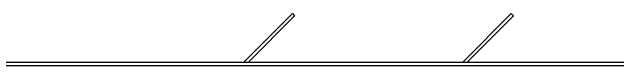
# Model space of a CAD drawing. Extents: x 3792242 to 5145247, y -1546315 to -1031918.
# Drawn here: x 4160166 to 4165914, y -1515644 to -1515154 of the extents above; entities that cross this region are included whole.
import ezdxf

# ---------------------------------------------------------------- set-up
doc = ezdxf.new("R2010")
doc.units = 0
doc.header["$MEASUREMENT"] = 0
doc.layers.add('TENKÁ', color=7, linetype='CONTINUOUS')
doc.layers.add('ZZ-elektro', color=221, linetype='CONTINUOUS')

msp = doc.modelspace()

# ---------------------------------------------------------------- linework, layer by layer
at = {"layer": 'TENKÁ'}
for p, q in [((4159004.314, -1515613.77), (4215129.314, -1515613.77)), ((4159004.314, -1515643.77), (4215129.314, -1515643.77))]:
    msp.add_line(p, q, dxfattribs=at)
at = {"layer": 'ZZ-elektro', "color": 253, "lineweight": 30, "ltscale": 10}
for p, q in [((4162825.183, -1515153.77), (4162365.183, -1515613.77)), ((4162846.396, -1515174.983), (4162407.609, -1515613.77)), ((4162825.183, -1515153.77), (4162846.396, -1515174.983)), ((4164901.183, -1515153.77), (4164441.183, -1515613.77)), ((4164922.396, -1515174.983), (4164483.609, -1515613.77)), ((4164901.183, -1515153.77), (4164922.396, -1515174.983))]:
    msp.add_line(p, q, dxfattribs=at)

doc.saveas('drawing.dxf')
